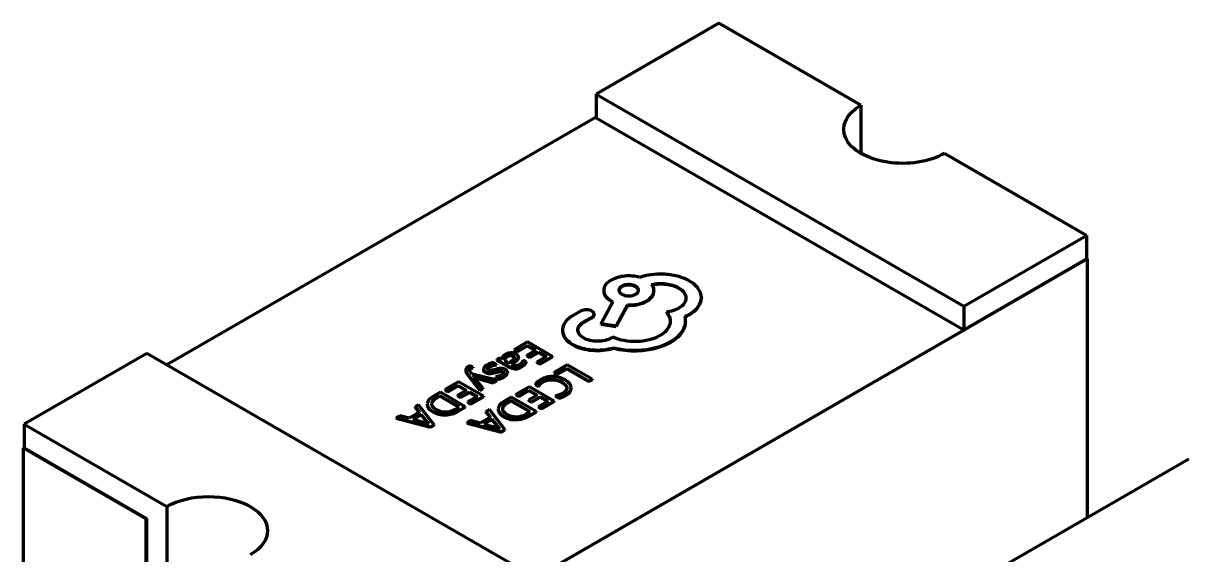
# Model space of a CAD drawing. Header units: millimetres. Extents: x 0 to 1189, y 0 to 841.
# Drawn here: x 656.166 to 658.178, y 245.782 to 246.701 of the extents above; entities that cross this region are included whole.
import ezdxf

# ---------------------------------------------------------------- set-up
doc = ezdxf.new("R2010")
doc.units = ezdxf.units.MM
doc.header["$LTSCALE"] = 0.75
doc.layers.add('Visible', color=7, linetype='Continuous', lineweight=70)

msp = doc.modelspace()

# ---------------------------------------------------------------- linework, layer by layer
at = {"layer": 'Visible', "extrusion": (0, 0.816497, 0.57735)}
for p, q in [((657.3676, 246.7009), (657.1555, 246.5785)), ((657.613, 246.5592), (657.3676, 246.7009)), ((657.1555, 246.5785), (657.1555, 246.5376)), ((657.1555, 246.5785), (657.7905, 246.2119)), ((657.613, 246.5592), (657.613, 246.476)), ((657.1555, 246.5385), (656.4137, 246.1102)), ((657.1555, 246.5376), (657.7905, 246.171)), ((658.0026, 246.3343), (657.7572, 246.476)), ((657.7905, 246.2119), (658.0026, 246.3343)), ((658.0026, 246.3343), (658.0026, 246.2935)), ((658.004, 246.2935), (658.0026, 246.2943)), ((656.8019, 245.5995), (658.004, 246.2935)), ((657.7905, 246.171), (658.0026, 246.2935)), ((658.004, 246.2935), (658.004, 245.8461)), ((657.1684, 246.2391), (657.1684, 246.2382)), ((657.2553, 246.2389), (657.2553, 246.2381)), ((657.1841, 246.2196), (657.1639, 246.1817)), ((657.1811, 246.2213), (657.1841, 246.2196)), ((657.1811, 246.2205), (657.1838, 246.219)), ((657.1897, 246.1778), (657.2093, 246.2139)), ((657.1897, 246.177), (657.2093, 246.2131)), ((657.2093, 246.2139), (657.2093, 246.2131)), ((657.3372, 246.2268), (657.3372, 246.226)), ((657.1295, 246.2036), (657.1114, 246.1932)), ((657.1519, 246.1978), (657.1519, 246.197)), ((657.2771, 246.2017), (657.2771, 246.2009)), ((657.7905, 246.2119), (657.7905, 246.171)), ((657.132, 246.1834), (657.1458, 246.1914)), ((657.132, 246.1826), (657.1458, 246.1906)), ((657.132, 246.1834), (657.132, 246.1826)), ((657.1639, 246.1817), (657.1897, 246.1778)), ((657.1639, 246.1817), (657.1639, 246.1809)), ((657.1639, 246.1809), (657.1897, 246.177)), ((657.1897, 246.1778), (657.1897, 246.177)), ((657.31, 246.186), (657.31, 246.1851)), ((657.0973, 246.1706), (657.0973, 246.1698)), ((657.1841, 246.1583), (657.1817, 246.1569)), ((657.037, 246.15), (657.0138, 246.1366)), ((657.0138, 246.1366), (657.0187, 246.1338)), ((657.0138, 246.1366), (657.0138, 246.1358)), ((657.0138, 246.1358), (657.0187, 246.133)), ((657.0187, 246.1338), (657.0363, 246.144)), ((657.0187, 246.133), (657.0363, 246.1432)), ((657.0187, 246.1338), (657.0187, 246.133)), ((657.0509, 246.1356), (657.0354, 246.1267)), ((657.0363, 246.144), (657.0363, 246.1432)), ((657.0363, 246.144), (657.0509, 246.1356)), ((657.0363, 246.1432), (657.0502, 246.1352)), ((657.0801, 246.1251), (657.037, 246.15)), ((657.0404, 246.1238), (657.0558, 246.1327)), ((657.0558, 246.1327), (657.0558, 246.1319)), ((657.0558, 246.1327), (657.0696, 246.1248)), ((657.1857, 246.1401), (657.1857, 246.1392)), ((657.2265, 246.1356), (657.2265, 246.1348)), ((656.3791, 246.1302), (656.1669, 246.0077)), ((657.014, 245.7636), (656.3791, 246.1302)), ((656.9832, 246.1113), (656.9776, 246.1145)), ((656.9893, 246.1225), (656.9839, 246.1194)), ((656.9839, 246.1194), (657.0037, 246.1079)), ((656.9839, 246.1194), (656.9839, 246.1185)), ((656.9839, 246.1185), (657.0037, 246.1071)), ((656.994, 246.1197), (656.9893, 246.1225)), ((656.9936, 246.1224), (656.9936, 246.1216)), ((656.9942, 246.1198), (656.994, 246.1197)), ((657.0018, 246.1153), (657.0047, 246.1136)), ((657.0047, 246.1136), (657.011, 246.1183)), ((657.0089, 246.1112), (657.0167, 246.1172)), ((657.0095, 246.1108), (657.0167, 246.1164)), ((657.0211, 246.1235), (657.0211, 246.1227)), ((657.0343, 246.1154), (657.029, 246.1184)), ((657.0343, 246.1154), (657.0343, 246.1146)), ((657.0354, 246.1267), (657.0354, 246.1259)), ((657.0354, 246.1267), (657.0404, 246.1238)), ((657.0354, 246.1259), (657.0404, 246.123)), ((657.0404, 246.123), (657.0558, 246.1319)), ((657.0404, 246.1238), (657.0404, 246.123)), ((657.0696, 246.1248), (657.053, 246.1152)), ((657.053, 246.1152), (657.053, 246.1143)), ((657.053, 246.1152), (657.0579, 246.1123)), ((657.053, 246.1143), (657.0579, 246.1115)), ((657.0558, 246.1319), (657.0689, 246.1244)), ((657.0579, 246.1123), (657.0801, 246.1251)), ((657.0579, 246.1115), (657.0801, 246.1243)), ((657.0801, 246.1251), (657.0801, 246.1243)), ((656.93, 246.1016), (656.93, 246.1008)), ((656.9327, 246.0952), (656.9542, 246.0666)), ((656.9327, 246.0944), (656.9542, 246.0658)), ((656.9425, 246.1062), (656.9377, 246.109)), ((656.9409, 246.0945), (656.9377, 246.0991)), ((656.9837, 246.0837), (656.9409, 246.0945)), ((656.9425, 246.1062), (656.9425, 246.1054)), ((656.9607, 246.1028), (656.9607, 246.102)), ((656.9832, 246.1113), (656.9832, 246.1105)), ((657.0023, 246.0976), (657.0023, 246.0968)), ((657.0579, 246.1123), (657.0579, 246.1115)), ((657.1054, 246.1105), (657.0827, 246.0974)), ((657.0827, 246.0974), (657.0876, 246.0945)), ((657.0827, 246.0974), (657.0827, 246.0966)), ((657.0827, 246.0966), (657.0876, 246.0937)), ((657.0876, 246.0945), (657.1048, 246.1045)), ((657.0876, 246.0937), (657.1048, 246.1036)), ((657.0876, 246.0945), (657.0876, 246.0937)), ((657.1048, 246.1045), (657.1048, 246.1036)), ((657.1048, 246.1045), (657.143, 246.0824)), ((657.1048, 246.1036), (657.143, 246.0816)), ((657.1486, 246.0856), (657.1054, 246.1105)), ((656.9175, 246.0811), (656.8943, 246.0677)), ((656.8992, 246.0648), (656.9169, 246.075)), ((656.8992, 246.064), (656.9169, 246.0742)), ((656.9169, 246.075), (656.9169, 246.0742)), ((656.9169, 246.075), (656.9314, 246.0666)), ((656.9169, 246.0742), (656.9307, 246.0662)), ((656.9607, 246.0561), (656.9175, 246.0811)), ((656.9431, 246.0899), (656.9433, 246.09)), ((656.9433, 246.09), (656.9433, 246.0898)), ((656.9433, 246.09), (656.9465, 246.0889)), ((656.9443, 246.0889), (656.9465, 246.0881)), ((656.9598, 246.0699), (656.945, 246.0881)), ((656.9465, 246.0889), (656.9465, 246.0881)), ((656.9465, 246.0889), (656.9777, 246.0802)), ((656.9465, 246.0881), (656.9777, 246.0794)), ((656.9777, 246.0802), (656.9837, 246.0837)), ((656.9777, 246.0794), (656.9837, 246.0829)), ((656.9777, 246.0802), (656.9777, 246.0794)), ((656.9821, 246.0896), (656.9821, 246.0888)), ((656.9821, 246.0896), (656.9874, 246.0866)), ((656.9821, 246.0888), (656.9874, 246.0857)), ((656.9837, 246.0837), (656.9837, 246.0829)), ((656.9874, 246.0866), (656.9874, 246.0857)), ((657.04, 246.0727), (657.0168, 246.0593)), ((657.0831, 246.0478), (657.04, 246.0727)), ((657.0504, 246.0767), (657.0504, 246.0759)), ((657.0504, 246.0767), (657.0557, 246.0736)), ((657.0504, 246.0759), (657.0557, 246.0728)), ((657.0557, 246.0736), (657.0557, 246.0728)), ((657.143, 246.0824), (657.1486, 246.0856)), ((657.143, 246.0816), (657.1486, 246.0848)), ((657.143, 246.0824), (657.143, 246.0816)), ((657.1486, 246.0856), (657.1486, 246.0848)), ((656.8862, 246.063), (656.8743, 246.0561)), ((656.8855, 246.0569), (656.8792, 246.0533)), ((656.8855, 246.0561), (656.8792, 246.0525)), ((656.9188, 246.0377), (656.8855, 246.0569)), ((656.8855, 246.0569), (656.8855, 246.0561)), ((656.9181, 246.0373), (656.8855, 246.0561)), ((656.9293, 246.038), (656.8862, 246.063)), ((656.8943, 246.0677), (656.8992, 246.0648)), ((656.8943, 246.0677), (656.8943, 246.0668)), ((656.8943, 246.0668), (656.8992, 246.064)), ((656.8992, 246.0648), (656.8992, 246.064)), ((656.9314, 246.0666), (656.916, 246.0577)), ((656.916, 246.0577), (656.916, 246.0569)), ((656.916, 246.0577), (656.9209, 246.0549)), ((656.916, 246.0569), (656.9209, 246.054)), ((656.9209, 246.0549), (656.9363, 246.0638)), ((656.9209, 246.054), (656.9363, 246.0629)), ((656.9209, 246.0549), (656.9209, 246.054)), ((656.9501, 246.0558), (656.9335, 246.0462)), ((656.9363, 246.0638), (656.9363, 246.0629)), ((656.9363, 246.0638), (656.9501, 246.0558)), ((656.9363, 246.0629), (656.9494, 246.0554)), ((656.9384, 246.0433), (656.9607, 246.0561)), ((656.9384, 246.0425), (656.9607, 246.0553)), ((656.9542, 246.0666), (656.9598, 246.0699)), ((656.9542, 246.0658), (656.9598, 246.069)), ((656.9542, 246.0666), (656.9542, 246.0658)), ((656.9598, 246.0699), (656.9598, 246.069)), ((656.9607, 246.0561), (656.9607, 246.0553)), ((657.0086, 246.0546), (656.9968, 246.0478)), ((657.0518, 246.0297), (657.0086, 246.0546)), ((657.0168, 246.0593), (657.0217, 246.0565)), ((657.0168, 246.0593), (657.0168, 246.0585)), ((657.0168, 246.0585), (657.0217, 246.0557)), ((657.0217, 246.0565), (657.0393, 246.0667)), ((657.0217, 246.0557), (657.0393, 246.0659)), ((657.0217, 246.0565), (657.0217, 246.0557)), ((657.0539, 246.0583), (657.0384, 246.0494)), ((657.0393, 246.0667), (657.0393, 246.0659)), ((657.0393, 246.0667), (657.0539, 246.0583)), ((657.0393, 246.0659), (657.0531, 246.0579)), ((657.0434, 246.0465), (657.0588, 246.0554)), ((657.0434, 246.0457), (657.0588, 246.0546)), ((657.0588, 246.0554), (657.0588, 246.0546)), ((657.0588, 246.0554), (657.0726, 246.0475)), ((657.0588, 246.0546), (657.0719, 246.0471)), ((657.0849, 246.0568), (657.0849, 246.056)), ((657.0849, 246.0568), (657.0907, 246.0534)), ((657.0849, 246.056), (657.0907, 246.0526)), ((657.0907, 246.0534), (657.0907, 246.0526)), ((657.1122, 246.0709), (657.1122, 246.0701)), ((656.8486, 246.0413), (656.8425, 246.0377)), ((656.8425, 246.0377), (656.8501, 246.0285)), ((656.8425, 246.0377), (656.8425, 246.0369)), ((656.8425, 246.0369), (656.8497, 246.0283)), ((656.8754, 246.0069), (656.8486, 246.0413)), ((656.8636, 246.0423), (656.8636, 246.0415)), ((656.9123, 246.0339), (656.9188, 246.0377)), ((656.917, 246.0309), (656.9293, 246.038)), ((656.917, 246.0301), (656.9293, 246.0372)), ((656.9293, 246.038), (656.9293, 246.0372)), ((656.9335, 246.0462), (656.9335, 246.0454)), ((656.9335, 246.0462), (656.9384, 246.0433)), ((656.9335, 246.0454), (656.9384, 246.0425)), ((656.9384, 246.0433), (656.9384, 246.0425)), ((656.9711, 246.033), (656.965, 246.0294)), ((656.9978, 245.9986), (656.9711, 246.033)), ((656.986, 246.034), (656.986, 246.0332)), ((657.008, 246.0486), (657.0017, 246.045)), ((657.008, 246.0478), (657.0017, 246.0441)), ((657.0412, 246.0294), (657.008, 246.0486)), ((657.008, 246.0486), (657.008, 246.0478)), ((657.0405, 246.029), (657.008, 246.0478)), ((657.0384, 246.0494), (657.0384, 246.0486)), ((657.0384, 246.0494), (657.0434, 246.0465)), ((657.0384, 246.0486), (657.0434, 246.0457)), ((657.0434, 246.0465), (657.0434, 246.0457)), ((657.0726, 246.0475), (657.0559, 246.0379)), ((657.0559, 246.0379), (657.0559, 246.037)), ((657.0559, 246.0379), (657.0609, 246.035)), ((657.0559, 246.037), (657.0609, 246.0342)), ((657.0609, 246.035), (657.0831, 246.0478)), ((657.0609, 246.0342), (657.0831, 246.047)), ((657.0609, 246.035), (657.0609, 246.0342)), ((657.0831, 246.0478), (657.0831, 246.047)), ((656.816, 246.0224), (656.8098, 246.0189)), ((656.8098, 246.0189), (656.8694, 246.0035)), ((656.8098, 246.0189), (656.8098, 246.0181)), ((656.8098, 246.0181), (656.8694, 246.0026)), ((656.8322, 246.0182), (656.816, 246.0224)), ((656.8501, 246.0285), (656.8322, 246.0182)), ((656.8533, 246.0247), (656.8388, 246.0163)), ((656.8388, 246.0163), (656.8632, 246.0097)), ((656.8533, 246.0239), (656.8397, 246.0161)), ((656.8647, 246.0106), (656.8533, 246.0247)), ((656.8533, 246.0247), (656.8533, 246.0239)), ((656.8647, 246.0098), (656.8533, 246.0239)), ((656.9384, 246.0141), (656.9323, 246.0106)), ((656.9547, 246.0098), (656.9384, 246.0141)), ((656.9726, 246.0202), (656.9547, 246.0098)), ((656.9757, 246.0164), (656.9612, 246.008)), ((656.9757, 246.0156), (656.9622, 246.0078)), ((656.965, 246.0294), (656.9726, 246.0202)), ((656.965, 246.0294), (656.965, 246.0286)), ((656.965, 246.0286), (656.9722, 246.0199)), ((656.9872, 246.0023), (656.9757, 246.0164)), ((656.9757, 246.0164), (656.9757, 246.0156)), ((656.9872, 246.0015), (656.9757, 246.0156)), ((657.0347, 246.0256), (657.0412, 246.0294)), ((657.0395, 246.0226), (657.0518, 246.0297)), ((657.0395, 246.0218), (657.0518, 246.0289)), ((657.0518, 246.0297), (657.0518, 246.0289)), ((656.1669, 246.0077), (656.1669, 245.9669)), ((656.1669, 246.0077), (656.4134, 245.8654)), ((656.8669, 246.0084), (656.8671, 246.0085)), ((656.8694, 246.0035), (656.8754, 246.0069)), ((656.8694, 246.0026), (656.8754, 246.0061)), ((656.8694, 246.0035), (656.8694, 246.0026)), ((656.8754, 246.0069), (656.8754, 246.0061)), ((656.9323, 246.0106), (656.9919, 245.9951)), ((656.9323, 246.0106), (656.9323, 246.0097)), ((656.9323, 246.0097), (656.9919, 245.9943)), ((656.9612, 246.008), (656.9857, 246.0014)), ((656.9894, 246.0001), (656.9895, 246.0001)), ((656.9919, 245.9951), (656.9978, 245.9986)), ((656.9919, 245.9943), (656.9978, 245.9978)), ((656.9919, 245.9951), (656.9919, 245.9943)), ((656.9978, 245.9986), (656.9978, 245.9978)), ((656.1669, 245.9677), (656.1655, 245.9669)), ((656.1655, 245.9669), (656.3777, 245.8444)), ((656.1655, 245.9669), (656.1655, 245.477)), ((656.1669, 245.9669), (656.3784, 245.8448)), ((658.1794, 245.9473), (657.4376, 245.5191)), ((656.4134, 245.8654), (656.4134, 245.2939)), ((656.3777, 245.3545), (656.3777, 245.8444)), ((656.3784, 245.8448), (656.3784, 245.3549))]:
    msp.add_line(p, q, dxfattribs=at)
at = {"layer": 'Visible', "extrusion": (-2e-16, -4e-16, -1)}
for centre, start_param, end_param in [((657.6851, 246.5176), 0.785398, 3.926991), ((656.4855, 245.8238), 3.926991, 7.068583)]:
    msp.add_ellipse(centre, major_axis=(0.102, 0), ratio=0.57735, start_param=start_param, end_param=end_param, dxfattribs=at)
at = {"layer": 'Visible'}
for centre, major_axis, ratio, start_param, end_param in [((657.3284, 246.082), (-0.1232, 0.166), 0.666753, -0.480705, -0.210765), ((657.2129, 246.2396), (0.0431, 0.0004), 0.596631, 4.624669, 5.472477), ((657.2129, 246.2388), (0.0431, 0.0004), 0.596631, 4.624669, 5.472477), ((657.2575, 246.2297), (-0.0797, 0.0042), 0.553213, 2.436238, 3.170829), ((657.2575, 246.2289), (-0.0797, 0.0042), 0.553213, 2.436238, 3.170829), ((657.1702, 246.167), (-0.0729, 0.005), 0.537753, -0.596912, 0.074358), ((657.1691, 246.2064), (-0.1408, 0.0239), 0.491604, 2.605857, 3.08584), ((657.1691, 246.2056), (-0.1408, 0.0239), 0.491604, 2.605857, 3.08584), ((657.1702, 246.1662), (-0.0729, 0.005), 0.537753, 0.036874, 0.074358), ((657.2328, 246.1794), (0.0861, 0.0072), 0.502352, 4.091509, 4.596571), ((657.2328, 246.1786), (0.0861, 0.0072), 0.502352, 4.091509, 4.596571), ((657.2144, 246.188), (-0.0944, 0.0042), 0.554388, 1.724304, 2.427073), ((657.2144, 246.1872), (-0.0944, 0.0042), 0.554388, 1.724304, 2.427073), ((657.3168, 245.2599), (-0.3453, 0.8528), 0.187098, -0.036859, 0.026146), ((658.2045, 245.9252), (-1.2109, 0.198), 0.062787, -0.076595, 0.042202), ((658.2045, 245.9244), (-1.2109, 0.198), 0.062787, 0.010267, 0.032115), ((657.3045, 246.0646), (-0.3066, 0.0566), 0.109765, -0.128005, 0.029163), ((657.3045, 246.0638), (-0.3066, 0.0566), 0.109765, -0.128005, 0.0088), ((657.2631, 245.1037), (-0.2598, 1.0268), 0.135839, -0.030568, 0.038422), ((657.0475, 245.9645), (-0.0435, 0.1618), 0.261584, -0.061255, 0.069718), ((657.0475, 245.9637), (-0.0435, 0.1618), 0.261584, -0.061255, 0.069718), ((656.8257, 246.1098), (0.1886, 0.0127), 0.104813, -0.009222, 0.154952), ((656.8257, 246.109), (0.1886, 0.0127), 0.104813, 0.014754, 0.154952), ((656.9339, 246.0965), (0.0115, 0.0115), 0.527034, 0.7875, 1.091871), ((657.4718, 246.1923), (0.511, 0.0901), 0.084584, 3.097968, 3.242049), ((657.4718, 246.1915), (0.511, 0.0901), 0.084584, 3.126676, 3.242049), ((657.5275, 246.0796), (-0.5668, 0.0232), 0.096093, -0.150586, -0.024204), ((657.1787, 246.5075), (0.214, 0.4095), 0.171204, 3.134412, 3.222961), ((657.1787, 246.5066), (0.214, 0.4095), 0.171204, 3.134412, 3.222961), ((657.0552, 246.1483), (0.0885, 0.0502), 0.149517, 3.38059, 3.658147), ((657.0552, 246.1475), (0.0885, 0.0502), 0.149517, 3.38059, 3.658147), ((656.8206, 246.0088), (0.1751, 0.0939), 0.094143, 0.144925, 0.352859), ((656.9345, 245.9791), (0.0639, 0.1234), 0.319084, -0.014605, 0.134148), ((656.516, 244.2677), (0.5771, 1.8205), 0.148855, -0.032746, 0.044301), ((662.9771, 245.234), (-6.1134, 0.8097), 0.041368, -0.053773, 0.002906), ((659.9048, 245.8608), (-3.0339, 0.1828), 0.047158, -0.071268, 0.001948), ((659.9048, 245.86), (-3.0339, 0.1828), 0.047158, -0.071268, 0.000277), ((657.1362, 246.3188), (0.0578, 0.2655), 0.308834, 3.285337, 3.415426), ((657.1362, 246.318), (0.0578, 0.2655), 0.308834, 3.285337, 3.415426), ((664.6834, 247.1343), (7.8198, 1.0933), 0.034864, 3.134509, 3.186252), ((664.6834, 247.1335), (7.8198, 1.0933), 0.034864, 3.136718, 3.186252), ((659.3672, 246.2098), (2.4963, 0.1672), 0.05128, 3.136693, 3.217954), ((657.0185, 246.9553), (0.1281, 0.9259), 0.177441, 3.069591, 3.174035), ((656.1846, 248.8449), (-0.7184, 2.8148), 0.109901, 3.118573, 3.172437), ((664.8059, 247.126), (7.8198, 1.0933), 0.034864, 3.134509, 3.186252), ((664.8059, 247.1252), (7.8198, 1.0933), 0.034864, 3.136718, 3.186252), ((663.0996, 245.2257), (-6.1134, 0.8097), 0.041368, -0.053773, 0.002906), ((659.4897, 246.2015), (2.4963, 0.1672), 0.05128, 3.136693, 3.217954), ((660.0273, 245.8525), (-3.0339, 0.1828), 0.047158, -0.071268, 0.001948), ((660.0273, 245.8516), (-3.0339, 0.1828), 0.047158, -0.071268, 0.000277), ((657.141, 246.9469), (0.1281, 0.9259), 0.177441, 3.069591, 3.174035), ((656.3071, 248.8366), (-0.7184, 2.8148), 0.109901, 3.118573, 3.172437)]:
    msp.add_ellipse(centre, major_axis=major_axis, ratio=ratio, start_param=start_param, end_param=end_param, dxfattribs=at)
at = {"layer": 'Visible', "extrusion": (-3e-16, 1e-16, -1)}
msp.add_ellipse((657.2769, 246.2141), major_axis=(0.0293, 0.005), ratio=0.413003, start_param=0.840225, end_param=1.634144, dxfattribs=at)
at = {"layer": 'Visible', "extrusion": (0, -3e-16, -1)}
for centre, start_param in [((660.0146, 246.4725), 3.11145), ((660.0146, 246.4717), 3.150166)]:
    msp.add_ellipse(centre, major_axis=(3.0471, 0.3688), ratio=0.02264, start_param=start_param, end_param=3.194626, dxfattribs=at)
at = {"layer": 'Visible', "extrusion": (-2e-16, 0, -1)}
for centre in [(656.6246, 245.954), (656.6246, 245.9532)]:
    msp.add_ellipse(centre, major_axis=(0.3668, 0.1452), ratio=0.028433, start_param=-0.215666, end_param=-0.079419, dxfattribs=at)
at = {"layer": 'Visible', "extrusion": (-2e-16, -1e-16, -1)}
for centre, end_param in [((656.9498, 246.0875), 0.109376), ((656.9498, 246.0867), -0.004207)]:
    msp.add_ellipse(centre, major_axis=(0.0456, 0.0095), ratio=0.193771, start_param=-0.214027, end_param=end_param, dxfattribs=at)
at = {"layer": 'Visible', "extrusion": (-1e-16, -2e-16, -1)}
msp.add_ellipse((656.6478, 248.3613), major_axis=(-0.3708, 2.2523), ratio=0.070289, start_param=3.115107, end_param=3.19916, dxfattribs=at)
at = {"layer": 'Visible', "extrusion": (-2e-16, -3e-16, -1)}
for centre in [(657.6745, 245.9798), (657.6745, 245.9789)]:
    msp.add_ellipse(centre, major_axis=(-0.6194, 0.0915), ratio=0.121998, start_param=0.031456, end_param=0.152707, dxfattribs=at)
at = {"layer": 'Visible', "extrusion": (-2e-16, -2e-16, -1)}
for centre in [(657.6022, 244.9632), (657.6022, 244.9623)]:
    msp.add_ellipse(centre, major_axis=(-0.5364, 1.1195), ratio=0.14791, start_param=-0.011382, end_param=0.074327, dxfattribs=at)
at = {"layer": 'Visible'}
for points, knots in [([(657.1811, 246.2568), (657.1771, 246.2545), (657.1739, 246.2517), (657.1695, 246.2457), (657.1684, 246.2424), (657.1684, 246.2357), (657.1695, 246.2324), (657.1739, 246.2264), (657.1771, 246.2237), (657.1811, 246.2213)], [-0.006848873, -0.006848873, -0.006848873, -0.006848873, -0.00515254, -0.00515254, -0.003424437, -0.003424437, -0.001696333, -0.001696333, 0, 0, 0, 0]), ([(657.2311, 246.2615), (657.227, 246.2627), (657.2227, 246.2635), (657.2138, 246.2643), (657.2093, 246.2643), (657.2005, 246.2634), (657.1962, 246.2626), (657.1881, 246.2602), (657.1843, 246.2587), (657.1811, 246.2568)], [-0.005437297, -0.005437297, -0.005437297, -0.005437297, -0.004076188, -0.004076188, -0.002731773, -0.002731773, -0.001389531, -0.001389531, 0, 0, 0, 0]), ([(657.3167, 246.2553), (657.3105, 246.2589), (657.3033, 246.2617), (657.2875, 246.2658), (657.279, 246.267), (657.2703, 246.2672)], [-0.005196384, -0.005196384, -0.005196384, -0.005196384, -0.002597592, -0.002597592, 0, 0, 0, 0]), ([(657.1684, 246.2382), (657.1684, 246.2349), (657.1695, 246.2316), (657.1739, 246.2256), (657.1771, 246.2228), (657.1811, 246.2205)], [-0.003424437, -0.003424437, -0.003424437, -0.003424437, -0.001696333, -0.001696333, 0, 0, 0, 0]), ([(657.2237, 246.2325), (657.2245, 246.233), (657.2253, 246.2335), (657.2266, 246.2346), (657.2271, 246.2352), (657.2283, 246.2371), (657.2287, 246.2383), (657.2286, 246.2409), (657.2282, 246.2421), (657.2265, 246.2444), (657.2253, 246.2454), (657.2222, 246.2472), (657.2203, 246.2479), (657.2164, 246.2489), (657.2142, 246.2491), (657.2099, 246.2492), (657.2077, 246.249), (657.2045, 246.2483), (657.2035, 246.248), (657.2015, 246.2472), (657.2006, 246.2468), (657.1998, 246.2463)], [-0.005330708, -0.005330708, -0.005330708, -0.005330708, -0.004976691, -0.004976691, -0.004630362, -0.004630362, -0.003963988, -0.003963988, -0.003322089, -0.003322089, -0.002665354, -0.002665354, -0.002008619, -0.002008619, -0.001366719, -0.001366719, -0.000700346, -0.000700346, -0.000354016, -0.000354016, 0, 0, 0, 0]), ([(657.2286, 246.239), (657.2286, 246.2402), (657.2281, 246.2413), (657.2265, 246.2436), (657.2253, 246.2446), (657.2222, 246.2464), (657.2203, 246.2471), (657.2164, 246.2481), (657.2142, 246.2483), (657.2099, 246.2484), (657.2077, 246.2482), (657.2045, 246.2474), (657.2035, 246.2471), (657.2015, 246.2464), (657.2006, 246.246), (657.1998, 246.2455)], [-0.003925255, -0.003925255, -0.003925255, -0.003925255, -0.003322089, -0.003322089, -0.002665354, -0.002665354, -0.002008619, -0.002008619, -0.001366719, -0.001366719, -0.000700346, -0.000700346, -0.000354016, -0.000354016, 0, 0, 0, 0]), ([(657.2513, 246.2495), (657.2553, 246.2504), (657.2595, 246.2509), (657.2679, 246.2513), (657.2721, 246.2511), (657.2803, 246.2501), (657.2842, 246.2493), (657.2915, 246.247), (657.2949, 246.2456), (657.2979, 246.2438)], [-0.005048554, -0.005048554, -0.005048554, -0.005048554, -0.003775222, -0.003775222, -0.002506154, -0.002506154, -0.001274952, -0.001274952, 0, 0, 0, 0]), ([(657.2519, 246.2488), (657.2557, 246.2496), (657.2597, 246.2501), (657.2679, 246.2504), (657.2721, 246.2503), (657.2803, 246.2493), (657.2842, 246.2485), (657.2915, 246.2462), (657.2949, 246.2448), (657.2979, 246.243)], [-0.004991104, -0.004991104, -0.004991104, -0.004991104, -0.003775222, -0.003775222, -0.002506154, -0.002506154, -0.001274952, -0.001274952, 0, 0, 0, 0]), ([(657.1479, 246.2033), (657.1467, 246.204), (657.1453, 246.2045), (657.1422, 246.2053), (657.1405, 246.2055), (657.1372, 246.2056), (657.1355, 246.2054), (657.1323, 246.2048), (657.1308, 246.2043), (657.1295, 246.2036)], [-0.002030044, -0.002030044, -0.002030044, -0.002030044, -0.001516953, -0.001516953, -0.001013528, -0.001013528, -0.000511833, -0.000511833, 0, 0, 0, 0]), ([(657.1338, 246.1569), (657.1308, 246.1587), (657.1283, 246.1607), (657.1249, 246.1652), (657.124, 246.1676), (657.1237, 246.1724), (657.1243, 246.1748), (657.127, 246.1794), (657.1292, 246.1816), (657.132, 246.1834)], [-0.005097524, -0.005097524, -0.005097524, -0.005097524, -0.003796564, -0.003796564, -0.002542527, -0.002542527, -0.001295615, -0.001295615, 0, 0, 0, 0]), ([(657.1238, 246.1704), (657.1239, 246.1724), (657.1245, 246.1743), (657.127, 246.1786), (657.1292, 246.1807), (657.132, 246.1826)], [-0.002336152, -0.002336152, -0.002336152, -0.002336152, -0.001295615, -0.001295615, 0, 0, 0, 0]), ([(657.0973, 246.1691), (657.0976, 246.1647), (657.0994, 246.1604), (657.1055, 246.1524), (657.1098, 246.1488), (657.1151, 246.1457)], [-0.00454109, -0.00454109, -0.00454109, -0.00454109, -0.002270002, -0.002270002, 0, 0, 0, 0]), ([(657.0973, 246.1683), (657.0976, 246.1639), (657.0994, 246.1596), (657.1055, 246.1516), (657.1098, 246.148), (657.1151, 246.1449)], [-0.00454109, -0.00454109, -0.00454109, -0.00454109, -0.002270002, -0.002270002, 0, 0, 0, 0])]:
    msp.add_open_spline(points, degree=3, knots=knots, dxfattribs=at)
at = {"layer": 'Visible', "extrusion": (6.56098e-11, 1.14056e-11, -1)}
msp.add_open_spline([(657.3372, 246.2268), (657.3372, 246.2321), (657.3354, 246.2374), (657.3283, 246.2472), (657.3231, 246.2516), (657.3167, 246.2553)], degree=3, knots=[-0.005511202, -0.005511202, -0.005511202, -0.005511202, -0.002755291, -0.002755291, 0, 0, 0, 0], dxfattribs=at)
at = {"layer": 'Visible', "extrusion": (-2.38936e-11, 1.78052e-11, -1)}
msp.add_open_spline([(657.1998, 246.2463), (657.193, 246.2424), (657.1933, 246.2362), (657.1998, 246.2325), (657.2065, 246.2286), (657.2173, 246.2288), (657.2237, 246.2325)], degree=3, knots=[0, 0, 0, 0, 1, 1, 1, 2, 2, 2, 2], dxfattribs=at)
at = {"layer": 'Visible'}
for points in [[(657.1998, 246.2455), (657.1966, 246.2437), (657.195, 246.2414), (657.1949, 246.239)], [(657.309, 246.1943), (657.3117, 246.1955), (657.3142, 246.1966), (657.3167, 246.198)], [(656.9978, 246.1202), (656.9979, 246.1184), (656.9992, 246.1167), (657.0018, 246.1153)], [(657.0118, 246.1247), (657.0104, 246.1255), (657.0086, 246.1259), (657.0067, 246.1258)], [(657.0169, 246.1289), (657.0141, 246.1305), (657.011, 246.1312), (657.0077, 246.1311)], [(656.9338, 246.1072), (656.9291, 246.1045), (656.9287, 246.1005), (656.9327, 246.0952)], [(656.93, 246.1008), (656.93, 246.0989), (656.9309, 246.0968), (656.9327, 246.0944)], [(656.9377, 246.0991), (656.936, 246.1015), (656.9364, 246.1034), (656.9389, 246.1048)], [(656.9389, 246.1048), (656.9399, 246.1054), (656.9411, 246.1058), (656.9425, 246.1062)], [(656.9389, 246.104), (656.9399, 246.1045), (656.9411, 246.105), (656.9425, 246.1054)], [(656.9899, 246.0996), (656.9913, 246.0997), (656.9927, 246.0993), (656.9939, 246.0986)], [(656.9899, 246.0988), (656.9913, 246.0988), (656.9927, 246.0985), (656.9939, 246.0978)], [(657.0598, 246.085), (657.0551, 246.0823), (657.0519, 246.0795), (657.0504, 246.0767)], [(657.0805, 246.0902), (657.0729, 246.0903), (657.066, 246.0886), (657.0598, 246.085)], [(657.0796, 246.0855), (657.0855, 246.0853), (657.091, 246.0838), (657.0962, 246.0808)], [(657.0796, 246.0847), (657.0855, 246.0845), (657.091, 246.083), (657.0962, 246.08)], [(656.8632, 246.0097), (656.864, 246.0095), (656.8652, 246.0091), (656.8669, 246.0084)]]:
    msp.add_open_spline(points, degree=3, dxfattribs=at)
at = {"layer": 'Visible', "extrusion": (2.40125e-10, -3.26621e-11, -1)}
msp.add_open_spline([(657.2427, 246.2212), (657.2459, 246.223), (657.2485, 246.2251), (657.2525, 246.2296), (657.2539, 246.232), (657.2554, 246.237), (657.2555, 246.2396), (657.2544, 246.2447), (657.2532, 246.2472), (657.2513, 246.2495)], degree=3, knots=[-0.005310162, -0.005310162, -0.005310162, -0.005310162, -0.003966677, -0.003966677, -0.002665468, -0.002665468, -0.001334166, -0.001334166, 0, 0, 0, 0], dxfattribs=at)
at = {"layer": 'Visible', "extrusion": (-7.57233e-11, 1.1466e-10, -1)}
msp.add_open_spline([(657.2427, 246.2204), (657.2459, 246.2222), (657.2485, 246.2243), (657.2525, 246.2288), (657.2539, 246.2312), (657.2551, 246.2351), (657.2553, 246.2366), (657.2553, 246.2381)], degree=3, knots=[-0.005310162, -0.005310162, -0.005310162, -0.005310162, -0.003966677, -0.003966677, -0.002665468, -0.002665468, -0.001896574, -0.001896574, -0.001896574, -0.001896574], dxfattribs=at)
at = {"layer": 'Visible', "extrusion": (-2.16333e-11, -5.45656e-11, -1)}
msp.add_open_spline([(657.2979, 246.2438), (657.3019, 246.2415), (657.3051, 246.2388), (657.3095, 246.2327), (657.3106, 246.2294), (657.3106, 246.2228), (657.3095, 246.2195), (657.3051, 246.2134), (657.3019, 246.2107), (657.2979, 246.2084)], degree=3, knots=[-0.006848873, -0.006848873, -0.006848873, -0.006848873, -0.00515254, -0.00515254, -0.003424437, -0.003424437, -0.001696333, -0.001696333, 0, 0, 0, 0], dxfattribs=at)
at = {"layer": 'Visible', "extrusion": (3.49972e-10, 2.49259e-10, -1)}
msp.add_open_spline([(657.2979, 246.243), (657.3019, 246.2407), (657.3051, 246.238), (657.3094, 246.232), (657.3105, 246.2289), (657.3106, 246.2257)], degree=3, knots=[-0.006848873, -0.006848873, -0.006848873, -0.006848873, -0.00515254, -0.00515254, -0.003495346, -0.003495346, -0.003495346, -0.003495346], dxfattribs=at)
at = {"layer": 'Visible', "extrusion": (1.93989e-10, 4.65931e-11, -1)}
msp.add_open_spline([(657.1479, 246.1923), (657.1492, 246.193), (657.1501, 246.1939), (657.1515, 246.1957), (657.1519, 246.1968), (657.1519, 246.1988), (657.1515, 246.1999), (657.1501, 246.2017), (657.1492, 246.2026), (657.1479, 246.2033)], degree=3, knots=[-0.002121781, -0.002121781, -0.002121781, -0.002121781, -0.00159899, -0.00159899, -0.00106089, -0.00106089, -0.000522791, -0.000522791, 0, 0, 0, 0], dxfattribs=at)
at = {"layer": 'Visible', "extrusion": (-8.78088e-10, 6.46236e-10, -1)}
msp.add_open_spline([(657.1479, 246.1915), (657.1492, 246.1922), (657.1501, 246.193), (657.1515, 246.1949), (657.1519, 246.1959), (657.1519, 246.197)], degree=3, knots=[-0.002121781, -0.002121781, -0.002121781, -0.002121781, -0.00159899, -0.00159899, -0.001060891, -0.001060891, -0.00106089, -0.00106089], dxfattribs=at)
at = {"layer": 'Visible', "extrusion": (-2.30638e-11, -8.7509e-12, -1)}
msp.add_open_spline([(657.2771, 246.2017), (657.2799, 246.1984), (657.2819, 246.1948), (657.2837, 246.1875), (657.2837, 246.1838), (657.2817, 246.1767), (657.2797, 246.1732), (657.2739, 246.1667), (657.27, 246.1636), (657.2654, 246.161)], degree=3, knots=[-0.007670638, -0.007670638, -0.007670638, -0.007670638, -0.005738782, -0.005738782, -0.003831474, -0.003831474, -0.001957827, -0.001957827, 0, 0, 0, 0], dxfattribs=at)
at = {"layer": 'Visible', "extrusion": (5.72249e-10, 1.82566e-10, -1)}
msp.add_open_spline([(657.2771, 246.2009), (657.2799, 246.1975), (657.2819, 246.194), (657.2832, 246.1887), (657.2834, 246.1871), (657.2835, 246.1855)], degree=3, knots=[-0.007670638, -0.007670638, -0.007670638, -0.007670638, -0.005738782, -0.005738782, -0.004901056, -0.004901056, -0.004901056, -0.004901056], dxfattribs=at)
at = {"layer": 'Visible', "extrusion": (5.08772e-10, 5.8359e-11, -1)}
msp.add_open_spline([(657.309, 246.1787), (657.3105, 246.1838), (657.3102, 246.1889), (657.309, 246.1943)], degree=3, dxfattribs=at)
at = {"layer": 'Visible', "extrusion": (4.23927e-10, -8.57089e-10, -1)}
msp.add_open_spline([(657.3092, 246.1935), (657.3118, 246.1947), (657.3142, 246.1958), (657.3167, 246.1972)], degree=3, dxfattribs=at)
at = {"layer": 'Visible', "extrusion": (2.2238e-09, -5.13563e-09, 1)}
msp.add_open_spline([(657.1458, 246.1914), (657.1464, 246.1918), (657.1473, 246.1919), (657.1479, 246.1923)], degree=3, dxfattribs=at)
at = {"layer": 'Visible', "extrusion": (-2.96507e-09, 6.41955e-09, 1)}
msp.add_open_spline([(657.1458, 246.1906), (657.1464, 246.191), (657.1473, 246.1911), (657.1479, 246.1915)], degree=3, dxfattribs=at)
at = {"layer": 'Visible', "extrusion": (1.50983e-10, 4.86151e-11, -1)}
msp.add_open_spline([(657.309, 246.1778), (657.3097, 246.1803), (657.31, 246.1827), (657.31, 246.1851)], degree=3, dxfattribs=at)
at = {"layer": 'Visible', "extrusion": (1.78187e-11, 1.09496e-11, -1)}
msp.add_open_spline([(657.1817, 246.1569), (657.1786, 246.1551), (657.1749, 246.1536), (657.1667, 246.1517), (657.1622, 246.1512), (657.1533, 246.1512), (657.1489, 246.1517), (657.1407, 246.1536), (657.137, 246.1551), (657.1338, 246.1569)], degree=3, knots=[-0.005344836, -0.005344836, -0.005344836, -0.005344836, -0.004015579, -0.004015579, -0.002672418, -0.002672418, -0.001329258, -0.001329258, 0, 0, 0, 0], dxfattribs=at)
at = {"layer": 'Visible', "extrusion": (-3.5827e-12, 1.31029e-10, -1)}
msp.add_open_spline([(657.2654, 246.161), (657.2433, 246.1482), (657.2081, 246.1473), (657.1841, 246.1583)], degree=3, dxfattribs=at)
at = {"layer": 'Visible', "extrusion": (1.49235e-11, 6.54192e-11, -1)}
msp.add_open_spline([(657.1151, 246.1457), (657.1197, 246.1432), (657.125, 246.1411), (657.1364, 246.1379), (657.1424, 246.1369), (657.1549, 246.1359), (657.1612, 246.1359), (657.1738, 246.1372), (657.18, 246.1383), (657.1857, 246.1401)], degree=3, knots=[-0.007620275, -0.007620275, -0.007620275, -0.007620275, -0.005707766, -0.005707766, -0.003830208, -0.003830208, -0.001930775, -0.001930775, 0, 0, 0, 0], dxfattribs=at)
at = {"layer": 'Visible', "extrusion": (2.10648e-11, -1.86139e-11, -1)}
msp.add_open_spline([(657.1151, 246.1449), (657.1197, 246.1424), (657.125, 246.1403), (657.1364, 246.1371), (657.1424, 246.1361), (657.1549, 246.1351), (657.1612, 246.1351), (657.1738, 246.1363), (657.18, 246.1375), (657.1857, 246.1392)], degree=3, knots=[-0.007620275, -0.007620275, -0.007620275, -0.007620275, -0.005707766, -0.005707766, -0.003830208, -0.003830208, -0.001930775, -0.001930775, 0, 0, 0, 0], dxfattribs=at)
at = {"layer": 'Visible', "extrusion": (-1.81357e-10, -1.38119e-09, 1)}
msp.add_open_spline([(657.0118, 246.1255), (657.0104, 246.1263), (657.0086, 246.1267), (657.0067, 246.1266)], degree=3, dxfattribs=at)
at = {"layer": 'Visible', "extrusion": (1.32011e-09, -1.34531e-09, -1)}
msp.add_open_spline([(657.011, 246.1183), (657.0131, 246.1199), (657.0143, 246.1213), (657.0143, 246.1224)], degree=3, dxfattribs=at)
at = {"layer": 'Visible', "extrusion": (-2.5863e-10, -5.4601e-11, -1)}
msp.add_open_spline([(657.0167, 246.1172), (657.0226, 246.1217), (657.0226, 246.1256), (657.0169, 246.1289)], degree=3, dxfattribs=at)
at = {"layer": 'Visible', "extrusion": (9.12442e-10, -8.09042e-10, -1)}
msp.add_open_spline([(657.0167, 246.1164), (657.0197, 246.1186), (657.0211, 246.1207), (657.0211, 246.1227)], degree=3, dxfattribs=at)
at = {"layer": 'Visible', "extrusion": (-1.54247e-10, 1.87216e-10, -1)}
msp.add_open_spline([(657.029, 246.1184), (657.0284, 246.1152), (657.0263, 246.1126), (657.0226, 246.1104)], degree=3, dxfattribs=at)
at = {"layer": 'Visible', "extrusion": (5.4879e-10, -6.92164e-10, -1)}
msp.add_open_spline([(657.0265, 246.1076), (657.0305, 246.1099), (657.0331, 246.1125), (657.0343, 246.1154)], degree=3, dxfattribs=at)
at = {"layer": 'Visible', "extrusion": (-6.4629e-10, 7.30732e-10, -1)}
msp.add_open_spline([(657.0265, 246.1068), (657.0305, 246.1091), (657.0331, 246.1117), (657.0343, 246.1146)], degree=3, dxfattribs=at)
at = {"layer": 'Visible', "extrusion": (1.33254e-09, -1.48325e-09, 1)}
msp.add_open_spline([(656.9367, 246.1013), (656.9368, 246.1023), (656.9376, 246.1032), (656.9389, 246.104)], degree=3, dxfattribs=at)
at = {"layer": 'Visible', "extrusion": (-6.53002e-10, -2.78428e-09, -1)}
msp.add_open_spline([(656.9735, 246.1009), (656.9718, 246.1008), (656.9703, 246.1011), (656.9691, 246.1018)], degree=3, dxfattribs=at)
at = {"layer": 'Visible', "extrusion": (3.51576e-10, -1.5389e-09, 1)}
msp.add_open_spline([(656.9713, 246.1079), (656.9745, 246.1097), (656.9785, 246.1108), (656.9832, 246.1113)], degree=3, dxfattribs=at)
at = {"layer": 'Visible', "extrusion": (-3.48394e-10, 1.16141e-09, 1)}
msp.add_open_spline([(656.9713, 246.1071), (656.9745, 246.1089), (656.9785, 246.11), (656.9832, 246.1105)], degree=3, dxfattribs=at)
at = {"layer": 'Visible', "extrusion": (8.038e-10, -3.42802e-09, -1)}
msp.add_open_spline([(656.9819, 246.1026), (656.978, 246.1015), (656.9752, 246.101), (656.9735, 246.1009)], degree=3, dxfattribs=at)
at = {"layer": 'Visible', "extrusion": (3.16885e-10, -1.02051e-09, -1)}
msp.add_open_spline([(656.9922, 246.0928), (656.9892, 246.0911), (656.9859, 246.0901), (656.9821, 246.0896)], degree=3, dxfattribs=at)
at = {"layer": 'Visible', "extrusion": (-6.50917e-10, 7.2172e-10, -1)}
msp.add_open_spline([(656.9953, 246.0959), (656.995, 246.0949), (656.9939, 246.0938), (656.9922, 246.0928)], degree=3, dxfattribs=at)
at = {"layer": 'Visible', "extrusion": (5.98652e-10, -6.28445e-10, -1)}
msp.add_open_spline([(656.996, 246.09), (656.9994, 246.0919), (657.0014, 246.094), (657.0021, 246.0963)], degree=3, dxfattribs=at)
at = {"layer": 'Visible', "extrusion": (2.86807e-11, -2.24726e-10, -1)}
msp.add_open_spline([(656.996, 246.0892), (656.9994, 246.0911), (657.0014, 246.0932), (657.0021, 246.0955)], degree=3, dxfattribs=at)
at = {"layer": 'Visible', "extrusion": (-3.34192e-10, 1.05129e-10, -1)}
msp.add_open_spline([(657.0021, 246.0963), (657.0028, 246.0986), (657.0017, 246.1005), (656.999, 246.1021)], degree=3, dxfattribs=at)
at = {"layer": 'Visible', "extrusion": (1.52147e-08, -2.32253e-09, -1)}
msp.add_open_spline([(657.0021, 246.0955), (657.0022, 246.096), (657.0023, 246.0964), (657.0023, 246.0968)], degree=3, dxfattribs=at)
at = {"layer": 'Visible', "extrusion": (1.9332e-11, -4.21733e-11, -1)}
msp.add_open_spline([(657.0037, 246.1079), (657.0115, 246.1034), (657.0191, 246.1033), (657.0265, 246.1076)], degree=3, dxfattribs=at)
at = {"layer": 'Visible', "extrusion": (-2.14944e-11, -1.12887e-10, -1)}
msp.add_open_spline([(657.0037, 246.1071), (657.0115, 246.1026), (657.0191, 246.1025), (657.0265, 246.1068)], degree=3, dxfattribs=at)
at = {"layer": 'Visible', "extrusion": (-4.48426e-09, -4.19595e-09, 1)}
msp.add_open_spline([(656.945, 246.0881), (656.9442, 246.0889), (656.9436, 246.0895), (656.9431, 246.0899)], degree=3, dxfattribs=at)
at = {"layer": 'Visible', "extrusion": (3.06076e-11, -1.27233e-10, -1)}
msp.add_open_spline([(656.9874, 246.0866), (656.9905, 246.0873), (656.9934, 246.0885), (656.996, 246.09)], degree=3, dxfattribs=at)
at = {"layer": 'Visible', "extrusion": (-7.01255e-10, 1.72472e-09, -1)}
msp.add_open_spline([(656.9874, 246.0857), (656.9905, 246.0865), (656.9934, 246.0877), (656.996, 246.0892)], degree=3, dxfattribs=at)
at = {"layer": 'Visible', "extrusion": (-1.93352e-10, -2.64235e-11, -1)}
msp.add_open_spline([(657.0962, 246.0808), (657.1016, 246.0777), (657.1044, 246.0743), (657.1046, 246.0707)], degree=3, dxfattribs=at)
at = {"layer": 'Visible', "extrusion": (3.59832e-10, 2.28306e-10, -1)}
msp.add_open_spline([(657.0962, 246.08), (657.1016, 246.0769), (657.1044, 246.0735), (657.1046, 246.0699)], degree=3, dxfattribs=at)
at = {"layer": 'Visible', "extrusion": (-1.92325e-10, -9.69149e-11, -1)}
msp.add_open_spline([(657.1122, 246.0711), (657.1121, 246.076), (657.1086, 246.0804), (657.1017, 246.0844)], degree=3, dxfattribs=at)
at = {"layer": 'Visible', "extrusion": (-4.77516e-10, 1.3962e-09, -1)}
msp.add_open_spline([(657.0976, 246.0612), (657.0939, 246.059), (657.0897, 246.0576), (657.0849, 246.0568)], degree=3, dxfattribs=at)
at = {"layer": 'Visible', "extrusion": (7.32588e-11, -1.54641e-10, -1)}
msp.add_open_spline([(657.1046, 246.0707), (657.1048, 246.0671), (657.1024, 246.0639), (657.0976, 246.0612)], degree=3, dxfattribs=at)
at = {"layer": 'Visible', "extrusion": (4.61902e-11, -3.1745e-12, -1)}
msp.add_open_spline([(657.1027, 246.0583), (657.1091, 246.062), (657.1123, 246.0663), (657.1122, 246.0711)], degree=3, dxfattribs=at)
at = {"layer": 'Visible', "extrusion": (-1.30253e-10, 5.65815e-11, -1)}
msp.add_open_spline([(657.1027, 246.0575), (657.1091, 246.0612), (657.1123, 246.0654), (657.1122, 246.0703)], degree=3, dxfattribs=at)
at = {"layer": 'Visible', "extrusion": (-9.17596e-11, -2.82071e-10, -1)}
msp.add_open_spline([(656.8732, 246.0299), (656.8796, 246.0262), (656.8868, 246.0245), (656.895, 246.0248)], degree=3, dxfattribs=at)
at = {"layer": 'Visible', "extrusion": (3.06669e-11, 4.22533e-10, -1)}
msp.add_open_spline([(656.8732, 246.0291), (656.8796, 246.0254), (656.8868, 246.0237), (656.895, 246.024)], degree=3, dxfattribs=at)
at = {"layer": 'Visible', "extrusion": (-2.62517e-11, -4.48608e-11, -1)}
msp.add_open_spline([(656.895, 246.0248), (656.9031, 246.0251), (656.9105, 246.0272), (656.917, 246.0309)], degree=3, dxfattribs=at)
at = {"layer": 'Visible', "extrusion": (9.60498e-11, -3.3642e-10, -1)}
msp.add_open_spline([(656.895, 246.024), (656.9031, 246.0243), (656.9105, 246.0263), (656.917, 246.0301)], degree=3, dxfattribs=at)
at = {"layer": 'Visible', "extrusion": (-3.82583e-11, -2.20189e-10, -1)}
msp.add_open_spline([(656.9956, 246.0216), (657.002, 246.0179), (657.0093, 246.0162), (657.0174, 246.0165)], degree=3, dxfattribs=at)
at = {"layer": 'Visible', "extrusion": (-1.19896e-11, 7.15874e-11, -1)}
msp.add_open_spline([(656.9956, 246.0208), (657.002, 246.0171), (657.0093, 246.0154), (657.0174, 246.0157)], degree=3, dxfattribs=at)
at = {"layer": 'Visible', "extrusion": (-2.45038e-11, 9.74857e-11, -1)}
msp.add_open_spline([(657.0174, 246.0165), (657.0256, 246.0168), (657.0329, 246.0188), (657.0395, 246.0226)], degree=3, dxfattribs=at)
at = {"layer": 'Visible', "extrusion": (9.15087e-11, -2.27998e-11, -1)}
msp.add_open_spline([(657.0174, 246.0157), (657.0256, 246.016), (657.0329, 246.018), (657.0395, 246.0218)], degree=3, dxfattribs=at)
at = {"layer": 'Visible', "extrusion": (2.1698e-09, 2.51987e-09, -1)}
msp.add_open_spline([(656.8671, 246.0085), (656.866, 246.0093), (656.8652, 246.0101), (656.8647, 246.0106)], degree=3, dxfattribs=at)
at = {"layer": 'Visible', "extrusion": (-1.09185e-08, -9.93423e-09, 1)}
msp.add_open_spline([(656.8655, 246.0089), (656.8652, 246.0093), (656.8649, 246.0095), (656.8647, 246.0098)], degree=3, dxfattribs=at)
at = {"layer": 'Visible', "extrusion": (-3.01657e-09, -8.09176e-09, 1)}
msp.add_open_spline([(656.9857, 246.0014), (656.9865, 246.0012), (656.9877, 246.0008), (656.9894, 246.0001)], degree=3, dxfattribs=at)
at = {"layer": 'Visible', "extrusion": (-3.13208e-09, -3.58182e-09, -1)}
msp.add_open_spline([(656.9895, 246.0001), (656.9884, 246.001), (656.9876, 246.0017), (656.9872, 246.0023)], degree=3, dxfattribs=at)
at = {"layer": 'Visible', "extrusion": (-1.72226e-08, -1.46744e-08, 1)}
msp.add_open_spline([(656.988, 246.0006), (656.9877, 246.0009), (656.9874, 246.0012), (656.9872, 246.0015)], degree=3, dxfattribs=at)

doc.saveas('drawing.dxf')
